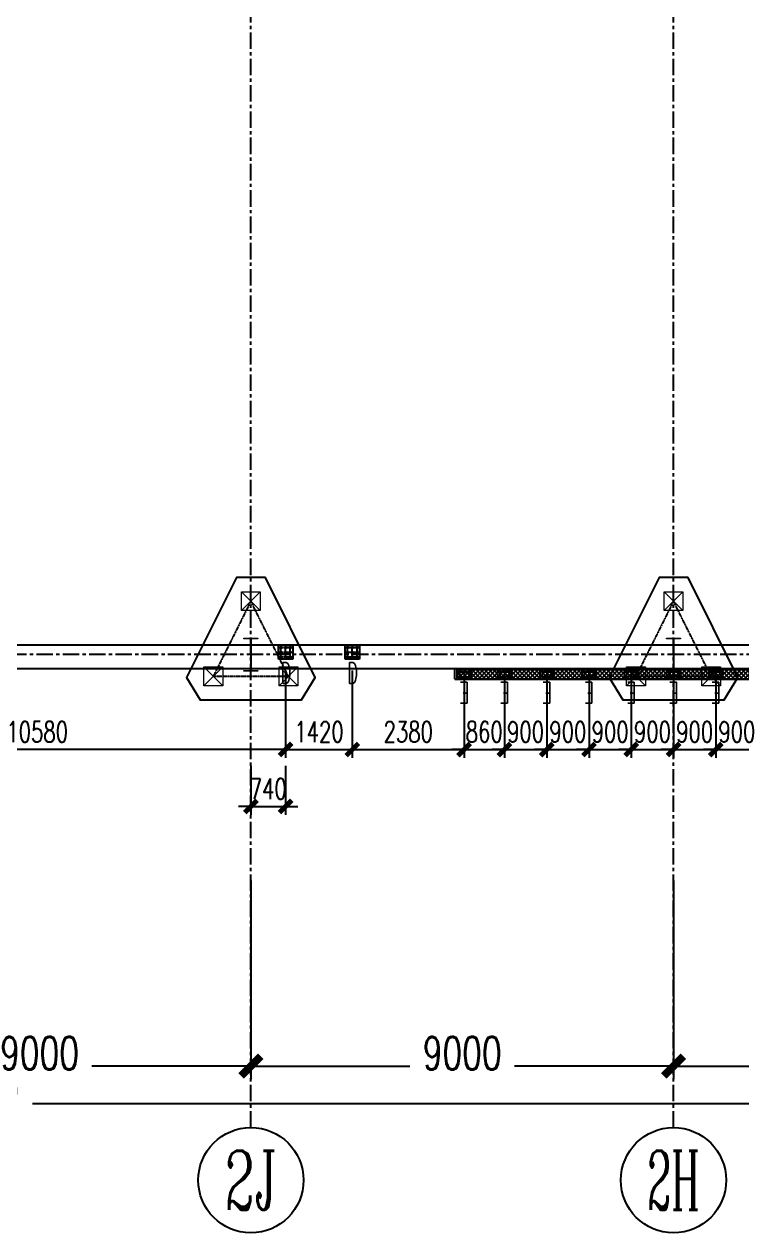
# Model space of a CAD drawing. Extents: x 782294 to 1727252, y -631030 to 17645.
# Drawn here: x 1097727 to 1113010, y -410193 to -384468 of the extents above; entities that cross this region are included whole.
import ezdxf
from ezdxf.enums import TextEntityAlignment as Align

# ---------------------------------------------------------------- set-up
doc = ezdxf.new("R2010")
doc.units = 0
doc.linetypes.add('CENTER', pattern=[2, 1.25, -0.25, 0.25, -0.25])
doc.layers.get('Defpoints').update_dxf_attribs({"color": 210})
for name, color, linetype in [('!ZN1-标注-173', 173, 'Continuous'), ('!ZN3-铝板幕墙-3', 3, 'Continuous'), ('2钢材断面', 2, 'Continuous'), ('30预埋件', 30, 'Continuous'), ('3符号', 3, 'Continuous'), ('40钢材投影', 40, 'Continuous'), ('ALT_CEN-0-30', 1, 'CENTER'), ('DIM', 173, 'Continuous'), ('DOTE', 1, 'CENTER'), ('S-BKL', 4, 'Continuous'), ('S-DOTE1', 140, 'CENTER'), ('S-HATCH1-W', 252, 'Continuous'), ('结构轮廓线', 1, 'Continuous')]:
    doc.layers.add(name, color=color, linetype=linetype)
doc.layers.add('S-col', color=2, linetype='Continuous', lineweight=0)
doc.layers.add('S-zhuang', color=1, linetype='Continuous', lineweight=0)
doc.styles.add('_TCH_AXIS', font='COMPLEX', dxfattribs={"bigfont": 'GBCBIG'})
doc.styles.add('DHTEXT-1', font='romans.shx', dxfattribs={"width": 0.7, "bigfont": 'chinese.shx'})
doc.dimstyles.new('ZN175', dxfattribs={"dimscale": 175, "dimtxt": 2.5, "dimasz": 1.5, "dimexe": 1, "dimexo": 2, "dimgap": 0.9, "dimtad": 1, "dimdec": 0, "dimdsep": 46, "dimtxsty": 'DHTEXT-1', "dimblk": 'ARCHTICK', "dimcen": 2.5, "dimclrd": 173, "dimclre": 173, "dimclrt": 7, "dimazin": 2, "dimtfac": 1, "dimtdec": 0, "dimtix": 1, "dimtmove": 2, "dimatfit": 3, "dimfxl": 0, "dimtolj": 1, "dimtzin": 0, "dimarcsym": 0})
doc.dimstyles.new('ZN280', dxfattribs={"dimscale": 280, "dimtxt": 2.5, "dimasz": 1.5, "dimexe": 1, "dimexo": 2, "dimgap": 0.9, "dimtad": 1, "dimdec": 0, "dimdsep": 46, "dimtxsty": 'DHTEXT-1', "dimblk": 'ARCHTICK', "dimcen": 2.5, "dimclrd": 173, "dimclre": 173, "dimclrt": 7, "dimazin": 2, "dimtfac": 1, "dimtdec": 0, "dimtix": 1, "dimtmove": 2, "dimatfit": 3, "dimfxl": 0, "dimarcsym": 0})

# ---------------------------------------------------------------- blocks, each defined once
blk = doc.blocks.new('_ArchTick')
at = {"color": 0, "linetype": 'ByBlock', "const_width": 0.4}
blk.add_lwpolyline([(-0.5, -0.5), (0.5, 0.5)], dxfattribs=at)
blk = doc.blocks.new('*D1444')
at = {"layer": 'Defpoints', "color": 0, "ltscale": 2800, "transparency": 16777216}
for p in [(75300, -4250), (84300, -4250), (84300, -8759)]:
    blk.add_point(p, dxfattribs=at)
at = {"layer": 'DIM', "color": 173, "linetype": 'ByBlock', "lineweight": -2, "ltscale": 2800, "transparency": 16777216}
for p, q in [((75300, -4810), (75300, -9039)), ((84300, -4810), (84300, -9039)), ((75300, -8759), (78685, -8759)), ((84300, -8759), (80915, -8759))]:
    blk.add_line(p, q, dxfattribs=at)
at = {"layer": 'DIM', "color": 173, "lineweight": -2, "ltscale": 2800, "transparency": 16777216, "xscale": 420, "yscale": 420, "zscale": 420, "rotation": 180}
blk.add_blockref('_ArchTick', (75300, -8759), dxfattribs=at)
at = {"layer": 'DIM', "color": 173, "lineweight": -2, "ltscale": 2800, "transparency": 16777216, "xscale": 420, "yscale": 420, "zscale": 420}
blk.add_blockref('_ArchTick', (84300, -8759), dxfattribs=at)
at = {"layer": 'DIM', "color": 7, "ltscale": 2800, "transparency": 16777216, "insert": (79800, -8484), "char_height": 700, "attachment_point": 5, "style": 'DHTEXT-1'}
blk.add_mtext('9000', dxfattribs=at)
blk = doc.blocks.new('*D1445')
at = {"layer": 'Defpoints', "color": 0, "ltscale": 2800, "transparency": 16777216}
for p in [(84300, -4250), (93300, -4250), (93300, -8759)]:
    blk.add_point(p, dxfattribs=at)
at = {"layer": 'DIM', "color": 173, "linetype": 'ByBlock', "lineweight": -2, "ltscale": 2800, "transparency": 16777216}
for p, q in [((84300, -4810), (84300, -9039)), ((93300, -4810), (93300, -9039)), ((84300, -8759), (87685, -8759)), ((93300, -8759), (89915, -8759))]:
    blk.add_line(p, q, dxfattribs=at)
at = {"layer": 'DIM', "color": 173, "lineweight": -2, "ltscale": 2800, "transparency": 16777216, "xscale": 420, "yscale": 420, "zscale": 420, "rotation": 180}
blk.add_blockref('_ArchTick', (84300, -8759), dxfattribs=at)
at = {"layer": 'DIM', "color": 173, "lineweight": -2, "ltscale": 2800, "transparency": 16777216, "xscale": 420, "yscale": 420, "zscale": 420}
blk.add_blockref('_ArchTick', (93300, -8759), dxfattribs=at)
at = {"layer": 'DIM', "color": 7, "ltscale": 2800, "transparency": 16777216, "insert": (88800, -8484), "char_height": 700, "attachment_point": 5, "style": 'DHTEXT-1'}
blk.add_mtext('9000', dxfattribs=at)
blk = doc.blocks.new('*D1446')
at = {"layer": 'Defpoints', "color": 0, "ltscale": 2800, "transparency": 16777216}
for p in [(93300, -4250), (102300, -4250), (102300, -8759)]:
    blk.add_point(p, dxfattribs=at)
at = {"layer": 'DIM', "color": 173, "linetype": 'ByBlock', "lineweight": -2, "ltscale": 2800, "transparency": 16777216}
for p, q in [((93300, -4810), (93300, -9039)), ((102300, -4810), (102300, -9039)), ((93300, -8759), (96685, -8759)), ((102300, -8759), (98915, -8759))]:
    blk.add_line(p, q, dxfattribs=at)
at = {"layer": 'DIM', "color": 173, "lineweight": -2, "ltscale": 2800, "transparency": 16777216, "xscale": 420, "yscale": 420, "zscale": 420, "rotation": 180}
blk.add_blockref('_ArchTick', (93300, -8759), dxfattribs=at)
at = {"layer": 'DIM', "color": 173, "lineweight": -2, "ltscale": 2800, "transparency": 16777216, "xscale": 420, "yscale": 420, "zscale": 420}
blk.add_blockref('_ArchTick', (102300, -8759), dxfattribs=at)
at = {"layer": 'DIM', "color": 7, "ltscale": 2800, "transparency": 16777216, "insert": (97800, -8484), "char_height": 700, "attachment_point": 5, "style": 'DHTEXT-1'}
blk.add_mtext('9000', dxfattribs=at)
blk = doc.blocks.new('*D1427')
at = {"layer": 'Defpoints', "color": 0, "ltscale": 2800, "transparency": 16777216}
for p in [(0, -4350), (156300, -4350), (156300, -9559)]:
    blk.add_point(p, dxfattribs=at)
at = {"layer": 'DIM', "color": 173, "linetype": 'ByBlock', "lineweight": -2, "ltscale": 2800, "transparency": 16777216}
for p, q in [((0, -4910), (0, -9839)), ((156300, -4910), (156300, -9839)), ((0, -9559), (76553, -9559)), ((156300, -9559), (79647, -9559))]:
    blk.add_line(p, q, dxfattribs=at)
at = {"layer": 'DIM', "color": 173, "lineweight": -2, "ltscale": 2800, "transparency": 16777216, "xscale": 420, "yscale": 420, "zscale": 420, "rotation": 180}
blk.add_blockref('_ArchTick', (0, -9559), dxfattribs=at)
at = {"layer": 'DIM', "color": 173, "lineweight": -2, "ltscale": 2800, "transparency": 16777216, "xscale": 420, "yscale": 420, "zscale": 420}
blk.add_blockref('_ArchTick', (156300, -9559), dxfattribs=at)
at = {"layer": 'DIM', "color": 7, "ltscale": 2800, "transparency": 16777216, "insert": (78100, -9284), "char_height": 700, "attachment_point": 5, "style": 'DHTEXT-1'}
blk.add_mtext('156300', dxfattribs=at)
blk = doc.blocks.new('卓越-轴号')
blk.add_circle((0, 0), 4)
at = {"color": 0, "style": '_TCH_AXIS', "width": 1.041667, "flags": 8}
blk.add_attdef('A', text='', height=4.48, dxfattribs=at).set_placement((-2, -2.24), (2, -2.24), align=Align.FIT)
blk = doc.blocks.new('20250913105916')
at = {"layer": '结构轮廓线', "color": 1, "ltscale": 500}
for q in [(88640, -300), (109860, -520)]:
    blk.add_line((88640, -520), q, dxfattribs=at)
blk = doc.blocks.new('20250903183753')
at = {"layer": '2钢材断面'}
for p, q in [((150, 0), (-150, 0)), ((-150, 0), (-150, -300)), ((150, -300), (150, 0)), ((-150, -300), (150, -300))]:
    blk.add_line(p, q, dxfattribs=at)
at = {"layer": '40钢材投影'}
for centre, radius in [((-100, -50), 12), ((-100, -150), 12), ((-100, -250), 12), ((-100, -50), 6), ((-100, -150), 6), ((-100, -250), 6), ((0, -50), 12), ((0, -150), 12), ((0, -250), 12), ((0, -50), 6), ((0, -150), 6), ((0, -250), 6), ((100, -50), 12), ((100, -150), 12), ((100, -251), 12), ((100, -50), 6), ((100, -150), 6), ((100, -251), 6)]:
    blk.add_circle(centre, radius, dxfattribs=at)
at = {"layer": 'ALT_CEN-0-30', "ltscale": 20}
for p, q in [((-100, 0), (-100, -300)), ((0, 0), (0, -300)), ((100, 0), (100, -300)), ((-150, -50), (150, -50)), ((-150, -150), (150, -150)), ((-150, -250), (150, -250))]:
    blk.add_line(p, q, dxfattribs=at)
blk = doc.blocks.new('20250903183821')
at = {"ltscale": 50}
blk.add_blockref('20250903183753', (0, 0), dxfattribs=at)
at = {"layer": '30预埋件', "style": 'DHTEXT-1', "text_generation_flag": 6, "width": 0.55}
blk.add_attdef('B', (-105, 65), '', height=450, rotation=180, dxfattribs=at)
blk = doc.blocks.new('20250902145151')
at = {"layer": '2钢材断面'}
for p, q in [((150, 100), (-150, 100)), ((-150, 100), (-150, -100)), ((150, -100), (150, 100)), ((-150, -100), (150, -100))]:
    blk.add_line(p, q, dxfattribs=at)
at = {"layer": '40钢材投影'}
for centre, radius in [((-100, 50), 10), ((-100, 50), 5), ((0, 50), 10), ((0, 50), 5), ((100, 50), 10), ((100, 50), 5), ((-100, -50), 10), ((-100, -50), 5), ((0, -50), 10), ((0, -50), 5), ((100, -50), 10), ((100, -50), 5)]:
    blk.add_circle(centre, radius, dxfattribs=at)
at = {"layer": 'ALT_CEN-0-30', "ltscale": 20}
for p, q in [((-150, 50), (150, 50)), ((-100, 100), (-100, -100)), ((0, 100), (0, -100)), ((100, 100), (100, -100)), ((-150, -50), (150, -50))]:
    blk.add_line(p, q, dxfattribs=at)
blk = doc.blocks.new('20250912153858')
at = {"ltscale": 50}
blk.add_blockref('20250902145151', (0, 100), dxfattribs=at)
at = {"layer": '30预埋件', "style": 'DHTEXT-1', "text_generation_flag": 6, "width": 0.55}
blk.add_attdef('B', (105, -65), '', height=450, dxfattribs=at)
blk = doc.blocks.new('20250913102643')
at = {"ltscale": 500}
ref = blk.add_blockref('20250903183821', (85040, -100), dxfattribs=dict(at, xscale=-1, rotation=180))
ref.add_attrib('B', 'D', (84935, -615), dxfattribs={"layer": '30预埋件', "height": 450, "rotation": 180, "style": 'DHTEXT-1', "text_generation_flag": 6, "width": 0.55})
ref = blk.add_blockref('20250903183821', (86460, -100), dxfattribs=dict(at, xscale=-1, rotation=180))
ref.add_attrib('B', 'D', (86355, -615), dxfattribs={"layer": '30预埋件', "height": 450, "rotation": 180, "style": 'DHTEXT-1', "text_generation_flag": 6, "width": 0.55})
at = {"layer": '结构轮廓线', "ltscale": 500}
for p in [(88840, -520), (89700, -520), (90600, -520), (91500, -520), (92400, -520), (93300, -520), (94200, -520)]:
    blk.add_blockref('20250912153858', p, dxfattribs=at).add_auto_attribs({'B': 'E'})
blk = doc.blocks.new('*D854')
at = {"layer": 'Defpoints', "color": 0, "ltscale": 1750, "transparency": 16777216}
for p in [(1112455, -397877), (1113355, -397877), (1113355, -399906)]:
    blk.add_point(p, dxfattribs=at)
at = {"layer": 'DIM', "color": 173, "linetype": 'ByBlock', "lineweight": -2, "ltscale": 1750, "transparency": 16777216}
for p, q in [((1112455, -398227), (1112455, -400081)), ((1113355, -398227), (1113355, -400081)), ((1112455, -399906), (1112192, -399906)), ((1112455, -399906), (1113355, -399906)), ((1113355, -399906), (1113617, -399906))]:
    blk.add_line(p, q, dxfattribs=at)
at = {"layer": 'DIM', "color": 173, "lineweight": -2, "ltscale": 1750, "transparency": 16777216, "xscale": 262.5, "yscale": 262.5, "zscale": 262.5}
blk.add_blockref('_ArchTick', (1112455, -399906), dxfattribs=at)
at = {"layer": 'DIM', "color": 173, "lineweight": -2, "ltscale": 1750, "transparency": 16777216, "xscale": 262.5, "yscale": 262.5, "zscale": 262.5, "rotation": 180}
blk.add_blockref('_ArchTick', (1113355, -399906), dxfattribs=at)
at = {"layer": 'DIM', "color": 7, "ltscale": 1750, "transparency": 16777216, "insert": (1112905, -399529), "char_height": 437.5, "attachment_point": 5, "style": 'DHTEXT-1'}
blk.add_mtext('\\A1;900', dxfattribs=at)
blk = doc.blocks.new('*D855')
at = {"layer": 'Defpoints', "color": 0, "ltscale": 1750, "transparency": 16777216}
for p in [(1111555, -397877), (1112455, -397877), (1112455, -399906)]:
    blk.add_point(p, dxfattribs=at)
at = {"layer": 'DIM', "color": 173, "linetype": 'ByBlock', "lineweight": -2, "ltscale": 1750, "transparency": 16777216}
for p, q in [((1111555, -398227), (1111555, -400081)), ((1112455, -398227), (1112455, -400081)), ((1111555, -399906), (1111292, -399906)), ((1111555, -399906), (1112455, -399906)), ((1112455, -399906), (1112717, -399906))]:
    blk.add_line(p, q, dxfattribs=at)
at = {"layer": 'DIM', "color": 173, "lineweight": -2, "ltscale": 1750, "transparency": 16777216, "xscale": 262.5, "yscale": 262.5, "zscale": 262.5}
blk.add_blockref('_ArchTick', (1111555, -399906), dxfattribs=at)
at = {"layer": 'DIM', "color": 173, "lineweight": -2, "ltscale": 1750, "transparency": 16777216, "xscale": 262.5, "yscale": 262.5, "zscale": 262.5, "rotation": 180}
blk.add_blockref('_ArchTick', (1112455, -399906), dxfattribs=at)
at = {"layer": 'DIM', "color": 7, "ltscale": 1750, "transparency": 16777216, "insert": (1112005, -399529), "char_height": 437.5, "attachment_point": 5, "style": 'DHTEXT-1'}
blk.add_mtext('\\A1;900', dxfattribs=at)
blk = doc.blocks.new('*D856')
at = {"layer": 'Defpoints', "color": 0, "ltscale": 1750, "transparency": 16777216}
for p in [(1110655, -397877), (1111555, -397877), (1111555, -399906)]:
    blk.add_point(p, dxfattribs=at)
at = {"layer": 'DIM', "color": 173, "linetype": 'ByBlock', "lineweight": -2, "ltscale": 1750, "transparency": 16777216}
for p, q in [((1110655, -398227), (1110655, -400081)), ((1111555, -398227), (1111555, -400081)), ((1110655, -399906), (1110392, -399906)), ((1110655, -399906), (1111555, -399906)), ((1111555, -399906), (1111817, -399906))]:
    blk.add_line(p, q, dxfattribs=at)
at = {"layer": 'DIM', "color": 173, "lineweight": -2, "ltscale": 1750, "transparency": 16777216, "xscale": 262.5, "yscale": 262.5, "zscale": 262.5}
blk.add_blockref('_ArchTick', (1110655, -399906), dxfattribs=at)
at = {"layer": 'DIM', "color": 173, "lineweight": -2, "ltscale": 1750, "transparency": 16777216, "xscale": 262.5, "yscale": 262.5, "zscale": 262.5, "rotation": 180}
blk.add_blockref('_ArchTick', (1111555, -399906), dxfattribs=at)
at = {"layer": 'DIM', "color": 7, "ltscale": 1750, "transparency": 16777216, "insert": (1111105, -399529), "char_height": 437.5, "attachment_point": 5, "style": 'DHTEXT-1'}
blk.add_mtext('\\A1;900', dxfattribs=at)
blk = doc.blocks.new('*D857')
at = {"layer": 'Defpoints', "color": 0, "ltscale": 1750, "transparency": 16777216}
for p in [(1109755, -397877), (1110655, -397877), (1110655, -399906)]:
    blk.add_point(p, dxfattribs=at)
at = {"layer": 'DIM', "color": 173, "linetype": 'ByBlock', "lineweight": -2, "ltscale": 1750, "transparency": 16777216}
for p, q in [((1109755, -398227), (1109755, -400081)), ((1110655, -398227), (1110655, -400081)), ((1109755, -399906), (1109492, -399906)), ((1109755, -399906), (1110655, -399906)), ((1110655, -399906), (1110917, -399906))]:
    blk.add_line(p, q, dxfattribs=at)
at = {"layer": 'DIM', "color": 173, "lineweight": -2, "ltscale": 1750, "transparency": 16777216, "xscale": 262.5, "yscale": 262.5, "zscale": 262.5}
blk.add_blockref('_ArchTick', (1109755, -399906), dxfattribs=at)
at = {"layer": 'DIM', "color": 173, "lineweight": -2, "ltscale": 1750, "transparency": 16777216, "xscale": 262.5, "yscale": 262.5, "zscale": 262.5, "rotation": 180}
blk.add_blockref('_ArchTick', (1110655, -399906), dxfattribs=at)
at = {"layer": 'DIM', "color": 7, "ltscale": 1750, "transparency": 16777216, "insert": (1110205, -399529), "char_height": 437.5, "attachment_point": 5, "style": 'DHTEXT-1'}
blk.add_mtext('\\A1;900', dxfattribs=at)
blk = doc.blocks.new('*D858')
at = {"layer": 'Defpoints', "color": 0, "ltscale": 1750, "transparency": 16777216}
for p in [(1108855, -397877), (1109755, -397877), (1109755, -399906)]:
    blk.add_point(p, dxfattribs=at)
at = {"layer": 'DIM', "color": 173, "linetype": 'ByBlock', "lineweight": -2, "ltscale": 1750, "transparency": 16777216}
for p, q in [((1108855, -398227), (1108855, -400081)), ((1109755, -398227), (1109755, -400081)), ((1108855, -399906), (1108592, -399906)), ((1108855, -399906), (1109755, -399906)), ((1109755, -399906), (1110017, -399906))]:
    blk.add_line(p, q, dxfattribs=at)
at = {"layer": 'DIM', "color": 173, "lineweight": -2, "ltscale": 1750, "transparency": 16777216, "xscale": 262.5, "yscale": 262.5, "zscale": 262.5}
blk.add_blockref('_ArchTick', (1108855, -399906), dxfattribs=at)
at = {"layer": 'DIM', "color": 173, "lineweight": -2, "ltscale": 1750, "transparency": 16777216, "xscale": 262.5, "yscale": 262.5, "zscale": 262.5, "rotation": 180}
blk.add_blockref('_ArchTick', (1109755, -399906), dxfattribs=at)
at = {"layer": 'DIM', "color": 7, "ltscale": 1750, "transparency": 16777216, "insert": (1109305, -399529), "char_height": 437.5, "attachment_point": 5, "style": 'DHTEXT-1'}
blk.add_mtext('\\A1;900', dxfattribs=at)
blk = doc.blocks.new('*D859')
at = {"layer": 'Defpoints', "color": 0, "ltscale": 1750, "transparency": 16777216}
for p in [(1107955, -397877), (1108855, -397877), (1108855, -399906)]:
    blk.add_point(p, dxfattribs=at)
at = {"layer": 'DIM', "color": 173, "linetype": 'ByBlock', "lineweight": -2, "ltscale": 1750, "transparency": 16777216}
for p, q in [((1107955, -398227), (1107955, -400081)), ((1108855, -398227), (1108855, -400081)), ((1107955, -399906), (1107692, -399906)), ((1107955, -399906), (1108855, -399906)), ((1108855, -399906), (1109117, -399906))]:
    blk.add_line(p, q, dxfattribs=at)
at = {"layer": 'DIM', "color": 173, "lineweight": -2, "ltscale": 1750, "transparency": 16777216, "xscale": 262.5, "yscale": 262.5, "zscale": 262.5}
blk.add_blockref('_ArchTick', (1107955, -399906), dxfattribs=at)
at = {"layer": 'DIM', "color": 173, "lineweight": -2, "ltscale": 1750, "transparency": 16777216, "xscale": 262.5, "yscale": 262.5, "zscale": 262.5, "rotation": 180}
blk.add_blockref('_ArchTick', (1108855, -399906), dxfattribs=at)
at = {"layer": 'DIM', "color": 7, "ltscale": 1750, "transparency": 16777216, "insert": (1108405, -399529), "char_height": 437.5, "attachment_point": 5, "style": 'DHTEXT-1'}
blk.add_mtext('\\A1;900', dxfattribs=at)
blk = doc.blocks.new('*D860')
at = {"layer": 'Defpoints', "color": 0, "ltscale": 1750, "transparency": 16777216}
for p in [(1107095, -397877), (1107955, -397877), (1107955, -399906)]:
    blk.add_point(p, dxfattribs=at)
at = {"layer": 'DIM', "color": 173, "linetype": 'ByBlock', "lineweight": -2, "ltscale": 1750, "transparency": 16777216}
for p, q in [((1107095, -398227), (1107095, -400081)), ((1107955, -398227), (1107955, -400081)), ((1107095, -399906), (1106832, -399906)), ((1107095, -399906), (1107955, -399906)), ((1107955, -399906), (1108217, -399906))]:
    blk.add_line(p, q, dxfattribs=at)
at = {"layer": 'DIM', "color": 173, "lineweight": -2, "ltscale": 1750, "transparency": 16777216, "xscale": 262.5, "yscale": 262.5, "zscale": 262.5}
blk.add_blockref('_ArchTick', (1107095, -399906), dxfattribs=at)
at = {"layer": 'DIM', "color": 173, "lineweight": -2, "ltscale": 1750, "transparency": 16777216, "xscale": 262.5, "yscale": 262.5, "zscale": 262.5, "rotation": 180}
blk.add_blockref('_ArchTick', (1107955, -399906), dxfattribs=at)
at = {"layer": 'DIM', "color": 7, "ltscale": 1750, "transparency": 16777216, "insert": (1107525, -399529), "char_height": 437.5, "attachment_point": 5, "style": 'DHTEXT-1'}
blk.add_mtext('\\A1;860', dxfattribs=at)
blk = doc.blocks.new('*D861')
at = {"layer": 'Defpoints', "color": 0, "ltscale": 1750, "transparency": 16777216}
for p in [(1104715, -397877), (1107095, -397877), (1107095, -399906)]:
    blk.add_point(p, dxfattribs=at)
at = {"layer": 'DIM', "color": 173, "linetype": 'ByBlock', "lineweight": -2, "ltscale": 1750, "transparency": 16777216}
for p, q in [((1104715, -398227), (1104715, -400081)), ((1107095, -398227), (1107095, -400081)), ((1104715, -399906), (1107095, -399906))]:
    blk.add_line(p, q, dxfattribs=at)
at = {"layer": 'DIM', "color": 173, "lineweight": -2, "ltscale": 1750, "transparency": 16777216, "xscale": 262.5, "yscale": 262.5, "zscale": 262.5, "rotation": 180}
blk.add_blockref('_ArchTick', (1104715, -399906), dxfattribs=at)
at = {"layer": 'DIM', "color": 173, "lineweight": -2, "ltscale": 1750, "transparency": 16777216, "xscale": 262.5, "yscale": 262.5, "zscale": 262.5}
blk.add_blockref('_ArchTick', (1107095, -399906), dxfattribs=at)
at = {"layer": 'DIM', "color": 7, "ltscale": 1750, "transparency": 16777216, "insert": (1105905, -399529), "char_height": 437.5, "attachment_point": 5, "style": 'DHTEXT-1'}
blk.add_mtext('\\A1;2380', dxfattribs=at)
blk = doc.blocks.new('*D862')
at = {"layer": 'Defpoints', "color": 0, "ltscale": 1750, "transparency": 16777216}
for p in [(1103295, -397877), (1104715, -397877), (1104715, -399906)]:
    blk.add_point(p, dxfattribs=at)
at = {"layer": 'DIM', "color": 173, "linetype": 'ByBlock', "lineweight": -2, "ltscale": 1750, "transparency": 16777216}
for p, q in [((1103295, -398227), (1103295, -400081)), ((1104715, -398227), (1104715, -400081)), ((1103295, -399906), (1104715, -399906))]:
    blk.add_line(p, q, dxfattribs=at)
at = {"layer": 'DIM', "color": 173, "lineweight": -2, "ltscale": 1750, "transparency": 16777216, "xscale": 262.5, "yscale": 262.5, "zscale": 262.5, "rotation": 180}
blk.add_blockref('_ArchTick', (1103295, -399906), dxfattribs=at)
at = {"layer": 'DIM', "color": 173, "lineweight": -2, "ltscale": 1750, "transparency": 16777216, "xscale": 262.5, "yscale": 262.5, "zscale": 262.5}
blk.add_blockref('_ArchTick', (1104715, -399906), dxfattribs=at)
at = {"layer": 'DIM', "color": 7, "ltscale": 1750, "transparency": 16777216, "insert": (1104005, -399529), "char_height": 437.5, "attachment_point": 5, "style": 'DHTEXT-1'}
blk.add_mtext('\\A1;1420', dxfattribs=at)
blk = doc.blocks.new('*D1479')
at = {"layer": 'Defpoints', "color": 0, "ltscale": 1750, "transparency": 16777216}
for p in [(1092715, -397877), (1103295, -397877), (1092715, -399906)]:
    blk.add_point(p, dxfattribs=at)
at = {"layer": 'DIM', "color": 173, "linetype": 'ByBlock', "lineweight": -2, "ltscale": 1750, "transparency": 16777216}
for p, q in [((1092715, -398227), (1092715, -400081)), ((1103295, -398227), (1103295, -400081)), ((1103295, -399906), (1092715, -399906))]:
    blk.add_line(p, q, dxfattribs=at)
at = {"layer": 'DIM', "color": 173, "lineweight": -2, "ltscale": 1750, "transparency": 16777216, "xscale": 262.5, "yscale": 262.5, "zscale": 262.5, "rotation": 180}
blk.add_blockref('_ArchTick', (1092715, -399906), dxfattribs=at)
at = {"layer": 'DIM', "color": 173, "lineweight": -2, "ltscale": 1750, "transparency": 16777216, "xscale": 262.5, "yscale": 262.5, "zscale": 262.5}
blk.add_blockref('_ArchTick', (1103295, -399906), dxfattribs=at)
at = {"layer": 'DIM', "color": 7, "ltscale": 1750, "transparency": 16777216, "insert": (1098005, -399529), "char_height": 437.5, "attachment_point": 5, "style": 'DHTEXT-1'}
blk.add_mtext('\\A1;10580', dxfattribs=at)
blk = doc.blocks.new('*D1489')
at = {"layer": '!ZN1-标注-173', "color": 173, "linetype": 'ByBlock', "lineweight": -2, "ltscale": 1750, "transparency": 16777216}
for p, q in [((1102555, -400256), (1102555, -401294)), ((1103295, -400256), (1103295, -401294)), ((1102555, -401119), (1102292, -401119)), ((1102555, -401119), (1103295, -401119)), ((1103295, -401119), (1103557, -401119))]:
    blk.add_line(p, q, dxfattribs=at)
at = {"layer": 'Defpoints', "color": 0, "ltscale": 1750, "transparency": 16777216}
for p in [(1102555, -399906), (1103295, -399906), (1103295, -401119)]:
    blk.add_point(p, dxfattribs=at)
at = {"layer": '!ZN1-标注-173', "color": 173, "lineweight": -2, "ltscale": 1750, "transparency": 16777216, "xscale": 262.5, "yscale": 262.5, "zscale": 262.5}
blk.add_blockref('_ArchTick', (1102555, -401119), dxfattribs=at)
at = {"layer": '!ZN1-标注-173', "color": 173, "lineweight": -2, "ltscale": 1750, "transparency": 16777216, "xscale": 262.5, "yscale": 262.5, "zscale": 262.5, "rotation": 180}
blk.add_blockref('_ArchTick', (1103295, -401119), dxfattribs=at)
at = {"layer": '!ZN1-标注-173', "color": 7, "ltscale": 1750, "transparency": 16777216, "insert": (1102925, -400742), "char_height": 437.5, "attachment_point": 5, "style": 'DHTEXT-1'}
blk.add_mtext('\\A1;740', dxfattribs=at)
blk = doc.blocks.new('20250922145540')
at = {"layer": 'S-col'}
blk.add_lwpolyline([(-195790, 766820), (-195490, 766820), (-195490, 766808), (-195636, 766808), (-195636, 766132), (-195490, 766132), (-195490, 766120), (-195790, 766120), (-195790, 766132), (-195644, 766132), (-195644, 766808), (-195790, 766808)], close=True, dxfattribs=at)
blk = doc.blocks.new('S-ZHUANG-400')
at = {"layer": 'S-zhuang'}
for p, q in [((200, -200), (-200, 200)), ((-200, -200), (200, 200))]:
    blk.add_line(p, q, dxfattribs=at)
blk.add_lwpolyline([(-200, 200), (200, 200), (200, -200), (-200, -200)], close=True, dxfattribs=at)
blk = doc.blocks.new('CT3')
at = {"layer": 'S-DOTE1', "ltscale": 0.25}
for p, q in [((-101758, -257494), (-101758, -257614)), ((-101698, -257554), (-101818, -257554))]:
    blk.add_line(p, q, dxfattribs=at)
at = {"layer": 'S-DOTE1', "linetype": 'CENTER', "ltscale": 0.25}
blk.add_lwpolyline([(-100958, -258016), (-101758, -256416), (-102558, -258016)], close=True, dxfattribs=at)
at = {"layer": 'S-HATCH1-W'}
blk.add_lwpolyline([(-101449, -255916), (-102067, -255916), (-103130, -258042), (-102837, -258516), (-100680, -258516), (-100387, -258042)], close=True, dxfattribs=at)
at = {"layer": 'S-zhuang', "rotation": 90}
for p in [(-101758, -256416), (-102558, -258016), (-100958, -258016)]:
    blk.add_blockref('S-ZHUANG-400', p, dxfattribs=at)
blk = doc.blocks.new('A$C8df6222d')
at = {"layer": 'S-HATCH1-W'}
h = blk.add_hatch(dxfattribs=at)
h.set_pattern_fill('ANSI37', color=256, scale=20)
h.set_pattern_definition([(45, (267058.46, 255298.27), (-44.90128, 44.90128), []), (135, (267058.46, 255298.27), (-44.90128, -44.90128), [])])
h.paths.add_polyline_path([(88690, -320), (109810, -320), (109810, -520), (88690, -520)])
at = {"layer": 'S-BKL'}
blk.add_line((156304, -300), (-4, -300), dxfattribs=at)
blk.add_lwpolyline([(156304, 200), (-4, 200)], dxfattribs=at)
at = {"layer": 'S-HATCH1-W'}
blk.add_lwpolyline([(88690, -320), (109810, -320), (109810, -520), (88690, -520)], close=True, dxfattribs=at)
for p in [(279940, -766470), (288940, -766470)]:
    blk.add_blockref('20250922145540', p)
at = {"layer": 'S-zhuang'}
for p in [(186058, 257554), (195058, 257554)]:
    blk.add_blockref('CT3', p, dxfattribs=at)
blk = doc.blocks.new('20250821100646')
at = {"layer": 'DOTE', "ltscale": 280}
for p, q in [((84300, -10067.4), (84300, 92720)), ((93300, -10067.4), (93300, 92720)), ((165204.2, 0), (-11095.8, 0))]:
    blk.add_line(p, q, dxfattribs=at)
at = {"layer": '3符号', "color": 7}
ref = blk.add_blockref('卓越-轴号', (84300, -11187.4), dxfattribs=dict(at, xscale=280, yscale=280, zscale=280))
ref.add_attrib('A', '2J', dxfattribs={"layer": '0', "color": 0, "height": 1254.4, "style": '_TCH_AXIS', "width": 0.604839}).set_placement((83740, -11814.6), (84860, -11814.6), align=Align.FIT)
ref = blk.add_blockref('卓越-轴号', (93300, -11187.4), dxfattribs=dict(at, xscale=280, yscale=280, zscale=280))
ref.add_attrib('A', '2H', dxfattribs={"layer": '0', "color": 0, "height": 1254.4, "style": '_TCH_AXIS', "width": 0.46875}).set_placement((92740, -11814.6), (93860, -11814.6), align=Align.FIT)
at = {"layer": 'DIM', "ltscale": 2800}
for base, p1, p2, picture, middle in [((156300, -9558.7), (0, -4350), (156300, -4350), '*D1427', (78100, -9283.7)), ((84300, -8758.7), (75300, -4250), (84300, -4250), '*D1444', (79800, -8483.7)), ((93300, -8758.7), (84300, -4250), (93300, -4250), '*D1445', (88800, -8483.7)), ((102300, -8758.7), (93300, -4250), (102300, -4250), '*D1446', (97800, -8483.7))]:
    dim = blk.add_linear_dim(base=base, p1=p1, p2=p2, angle=0, dimstyle='ZN280', dxfattribs=at)
    dim.commit()
    dim.dimension.update_dxf_attribs({"geometry": picture, "text_midpoint": middle, "dimtype": 129})

msp = doc.modelspace()

# ---------------------------------------------------------------- block references
at = {"layer": '!ZN3-铝板幕墙-3', "ltscale": 1750}
msp.add_blockref('A$C8df6222d', (1018254.9, -397885.7), dxfattribs=at)
at = {"layer": 'DIM', "ltscale": 1500}
msp.add_blockref('20250821100646', (1018254.9, -397885.7), dxfattribs=at)
at = {"layer": '结构轮廓线', "ltscale": 500}
for name in ['20250913105916', '20250913102643']:
    msp.add_blockref(name, (1018254.9, -397885.7), dxfattribs=at)

# ---------------------------------------------------------------- dimensions: what is measured, and where the dimension line sits
at = {"layer": '!ZN1-标注-173', "ltscale": 1750}
dim = msp.add_linear_dim(base=(1103294.9, -401118.7), p1=(1102554.9, -399905.7), p2=(1103294.9, -399905.7), dimstyle='ZN175', dxfattribs=at)
dim.commit()
dim.dimension.update_dxf_attribs({"geometry": '*D1489', "text_midpoint": (1102924.9, -400742.5)})
at = {"layer": 'DIM', "ltscale": 1750}
for base, p1, p2, picture, middle in [((1092714.9, -399905.7), (1103294.9, -397876.9), (1092714.9, -397876.9), '*D1479', (1098004.9, -399529.5)), ((1104714.9, -399905.7), (1103294.9, -397876.9), (1104714.9, -397876.9), '*D862', (1104004.9, -399529.5)), ((1107094.9, -399905.7), (1104714.9, -397876.9), (1107094.9, -397876.9), '*D861', (1105904.9, -399529.5)), ((1107954.9, -399905.7), (1107094.9, -397876.9), (1107954.9, -397876.9), '*D860', (1107524.9, -399529.5)), ((1108854.9, -399905.7), (1107954.9, -397876.9), (1108854.9, -397876.9), '*D859', (1108404.9, -399529.5)), ((1109754.9, -399905.7), (1108854.9, -397876.9), (1109754.9, -397876.9), '*D858', (1109304.9, -399529.5)), ((1110654.9, -399905.7), (1109754.9, -397876.9), (1110654.9, -397876.9), '*D857', (1110204.9, -399529.5)), ((1111554.9, -399905.7), (1110654.9, -397876.9), (1111554.9, -397876.9), '*D856', (1111104.9, -399529.5)), ((1112454.9, -399905.7), (1111554.9, -397876.9), (1112454.9, -397876.9), '*D855', (1112004.9, -399529.5)), ((1113354.9, -399905.7), (1112454.9, -397876.9), (1113354.9, -397876.9), '*D854', (1112904.9, -399529.5))]:
    dim = msp.add_linear_dim(base=base, p1=p1, p2=p2, dimstyle='ZN175', dxfattribs=at)
    dim.commit()
    dim.dimension.update_dxf_attribs({"geometry": picture, "text_midpoint": middle})

doc.saveas('drawing.dxf')
